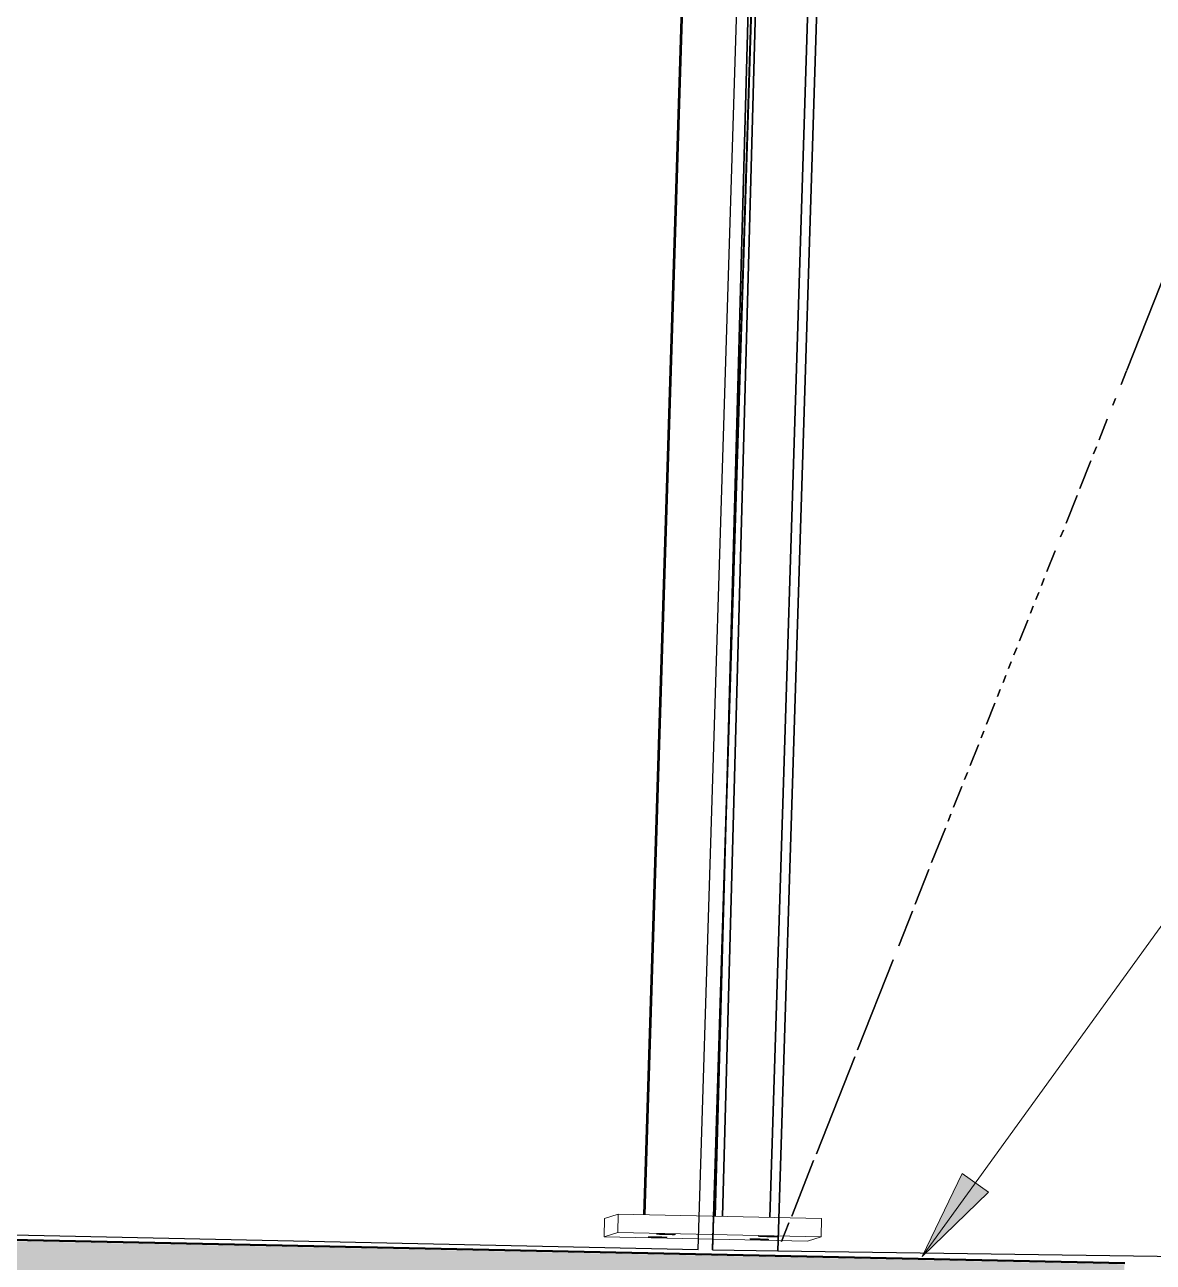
# Model space of a CAD drawing. Header units: metres. Extents: x 0.7 to 65.6, y 3.4 to 27.5.
# Drawn here: x 28.361 to 29.91, y 23.447 to 25.146 of the extents above; entities that cross this region are included whole.
import ezdxf

# ---------------------------------------------------------------- set-up
doc = ezdxf.new("R2010")
doc.units = ezdxf.units.M
for name, color, linetype, lineweight in [('A-DETL-GENF', 7, 'Continuous', 9), ('A-FLOR', 7, 'Continuous', 50), ('A-GENM', 7, 'Continuous', 35), ('G-ANNO-TEXT', 7, 'Continuous', 9), ('S-FSTN', 7, 'Continuous', 18)]:
    doc.layers.add(name, color=color, linetype=linetype, lineweight=lineweight)

# ---------------------------------------------------------------- blocks, each defined once
blk = doc.blocks.new('SCR_B_08_SE_8 - SCR_B_08_SE_8-5521360-DRG 2873024 - SECTION 2')
at = {"layer": 'A-GENM', "color": 254, "lineweight": 25, "true_color": 0xd4d4d4}
for p, q in [((-1095.5384, 23.4644), (-1095.4568, 26.0744)), ((-1096.661, 23.4881), (-1095.5384, 23.4644))]:
    blk.add_line(p, q, dxfattribs=at)
blk = doc.blocks.new('SCR_B_08_SE_9 - SCR_B_08_SE_9-5522199-DRG 2873024 - SECTION 2')
at = {"layer": 'A-GENM', "color": 254, "lineweight": 25, "true_color": 0xd4d4d4}
for p, q in [((-1095.5187, 23.4646), (-1095.4372, 26.0716)), ((-1095.4369, 26.071), (-1095.5185, 23.464)), ((-1095.4287, 23.4626), (-1095.3476, 26.0549)), ((-1095.3476, 26.0549), (-1095.4287, 23.4626)), ((-1094.4642, 25.8985), (-1094.9499, 24.6718)), ((-1094.9499, 24.6718), (-1094.4642, 25.8985)), ((-1094.9502, 24.671), (-1094.9577, 24.652)), ((-1094.9577, 24.652), (-1094.9502, 24.671)), ((-1094.9653, 24.633), (-1094.969, 24.6235)), ((-1094.969, 24.6235), (-1094.9653, 24.633)), ((-1094.9766, 24.6044), (-1094.9879, 24.5759)), ((-1094.9879, 24.5759), (-1094.9766, 24.6044)), ((-1094.9916, 24.5664), (-1094.9954, 24.5568)), ((-1094.9954, 24.5568), (-1094.9916, 24.5664)), ((-1094.9992, 24.5473), (-1095.0142, 24.5093)), ((-1095.0142, 24.5093), (-1094.9992, 24.5473)), ((-1095.018, 24.4998), (-1095.0331, 24.4617)), ((-1095.0331, 24.4617), (-1095.018, 24.4998)), ((-1095.0368, 24.4522), (-1095.0406, 24.4427)), ((-1095.0406, 24.4427), (-1095.0368, 24.4522)), ((-1095.0481, 24.4236), (-1095.0594, 24.3951)), ((-1095.0594, 24.3951), (-1095.0481, 24.4236)), ((-1095.0632, 24.3856), (-1095.067, 24.3761)), ((-1095.067, 24.3761), (-1095.0632, 24.3856)), ((-1095.0707, 24.3665), (-1095.0745, 24.357)), ((-1095.0745, 24.357), (-1095.0707, 24.3665)), ((-1095.0783, 24.3475), (-1095.082, 24.338)), ((-1095.082, 24.338), (-1095.0783, 24.3475)), ((-1095.0858, 24.3285), (-1095.0971, 24.2999)), ((-1095.0971, 24.2999), (-1095.0858, 24.3285)), ((-1095.1009, 24.2904), (-1095.1047, 24.2809)), ((-1095.1047, 24.2809), (-1095.1009, 24.2904)), ((-1095.1084, 24.2714), (-1095.1122, 24.2619)), ((-1095.1122, 24.2619), (-1095.1084, 24.2714)), ((-1095.116, 24.2524), (-1095.1197, 24.2428)), ((-1095.1197, 24.2428), (-1095.116, 24.2524)), ((-1095.1235, 24.2333), (-1095.1273, 24.2238)), ((-1095.1273, 24.2238), (-1095.1235, 24.2333)), ((-1095.131, 24.2143), (-1095.1423, 24.1858)), ((-1095.1423, 24.1858), (-1095.131, 24.2143)), ((-1095.1461, 24.1762), (-1095.1499, 24.1667)), ((-1095.1499, 24.1667), (-1095.1461, 24.1762)), ((-1095.1536, 24.1572), (-1095.1649, 24.1287)), ((-1095.1649, 24.1287), (-1095.1536, 24.1572)), ((-1095.1687, 24.1191), (-1095.1725, 24.1096)), ((-1095.1725, 24.1096), (-1095.1687, 24.1191)), ((-1095.1762, 24.1001), (-1095.1875, 24.0716)), ((-1095.1875, 24.0716), (-1095.1762, 24.1001)), ((-1095.1913, 24.0621), (-1095.1951, 24.0525)), ((-1095.1951, 24.0525), (-1095.1913, 24.0621)), ((-1095.1988, 24.043), (-1095.2177, 23.9955)), ((-1095.2177, 23.9955), (-1095.1988, 24.043)), ((-1095.2214, 23.9859), (-1095.2403, 23.9384)), ((-1095.2403, 23.9384), (-1095.2214, 23.9859)), ((-1095.244, 23.9288), (-1095.2629, 23.8813)), ((-1095.2629, 23.8813), (-1095.244, 23.9288)), ((-1095.2704, 23.8622), (-1095.3194, 23.7385)), ((-1095.3194, 23.7385), (-1095.2704, 23.8622)), ((-1095.3232, 23.729), (-1095.3759, 23.5958)), ((-1095.3759, 23.5958), (-1095.3232, 23.729)), ((-1095.3797, 23.5863), (-1095.4098, 23.5102)), ((-1095.4098, 23.5102), (-1095.3797, 23.5863)), ((-1095.4136, 23.5007), (-1095.4237, 23.475)), ((-1095.4237, 23.475), (-1095.4136, 23.5007)), ((-1095.5185, 23.464), (-1095.5187, 23.4646)), ((-1095.5185, 23.464), (-1095.4287, 23.4626)), ((-1095.4287, 23.4626), (-1094.4864, 23.4488))]:
    blk.add_line(p, q, dxfattribs=at)
blk = doc.blocks.new('T2DPAA-T2D-C3S-DU-M3D-100304_rvt-1-DRG 2873024 - SECTION 2')
at = {"layer": 'A-GENM', "color": 254, "lineweight": 25, "true_color": 0xd4d4d4}
for name in ['SCR_B_08_SE_8 - SCR_B_08_SE_8-5521360-DRG 2873024 - SECTION 2', 'SCR_B_08_SE_9 - SCR_B_08_SE_9-5522199-DRG 2873024 - SECTION 2']:
    blk.add_blockref(name, (0, 0), dxfattribs=at)
blk = doc.blocks.new('BR08_GEN_POST_0 - 360UB_BASE-8745536-DRG 2873024 - SECTION 2')
at = {"layer": 'A-GENM'}
for p, q in [((-1095.6128, 23.5119), (-1095.5327, 26.0746)), ((-1095.6115, 23.5119), (-1095.5314, 26.0716)), ((-1095.3598, 26.068), (-1095.4399, 23.5083)), ((-1095.5149, 23.5099), (-1095.4482, 25.945)), ((-1095.4383, 25.9448), (-1095.5049, 23.5097))]:
    blk.add_line(p, q, dxfattribs=at)
blk = doc.blocks.new('Barrier Post Column Base Plate - 25mm-8776890-DRG 2873024 - SECTION 2')
at = {"layer": 'S-FSTN'}
for p, q in [((-1104.8065, 23.7001), (-1104.7878, 23.7062)), ((-1104.7883, 23.6812), (-1104.7878, 23.7062)), ((-1104.7878, 23.7062), (-1104.5085, 23.7003)), ((-1104.807, 23.6751), (-1104.8065, 23.7001)), ((-1104.5085, 23.7003), (-1104.509, 23.6753)), ((-1104.7883, 23.6812), (-1104.807, 23.6751)), ((-1104.807, 23.6751), (-1104.5277, 23.6692)), ((-1104.509, 23.6753), (-1104.7883, 23.6812)), ((-1104.5277, 23.6692), (-1104.509, 23.6753))]:
    blk.add_line(p, q, dxfattribs=at)
for centre, start_param, end_param in [((-1104.7335, 23.6748), 4.646033, 6.283185), ((-1104.7335, 23.6748), 0.195444, 1.504441), ((-1104.7221, 23.6785), 4.646033, 6.283185), ((-1104.7221, 23.6785), 0.195444, 1.504441), ((-1104.7335, 23.6748), 1.504441, 4.646033), ((-1104.7221, 23.6785), 1.504441, 4.646033), ((-1104.5938, 23.6719), 4.646033, 6.283185), ((-1104.5938, 23.6719), 0.195444, 1.504441), ((-1104.5825, 23.6756), 4.646033, 6.283185), ((-1104.5825, 23.6756), 0.195444, 1.504441), ((-1104.5938, 23.6719), 1.504441, 4.646033), ((-1104.5825, 23.6756), 1.504441, 4.646033)]:
    blk.add_ellipse(centre, major_axis=(-0.013, 0.0003), ratio=0.023034, start_param=start_param, end_param=end_param, dxfattribs=at)

msp = doc.modelspace()

# ---------------------------------------------------------------- hatches: boundary and pattern name
at = {"layer": 'A-DETL-GENF', "true_color": 0xc0c0c0}
h = msp.add_hatch(color=9, dxfattribs=at)
h.paths.add_polyline_path([(19.8126, 21.5089), (29.8709, 21.5392), (29.8709, 23.4439), (19.8126, 23.6539), (19.8126, 21.5354)])
h.paths.add_polyline_path([(29.851, 21.9391), (29.851, 21.9391), (29.6428, 21.9391)])
at = {"layer": 'G-ANNO-TEXT'}
msp.add_hatch(color=256, dxfattribs=at).paths.add_polyline_path([(29.5931, 23.4546), (29.6842, 23.543), (29.6484, 23.5688)])

# ---------------------------------------------------------------- linework, layer by layer
at = {"layer": 'A-FLOR'}
msp.add_line((29.8717, 23.4454), (19.8133, 23.6558), dxfattribs=at)
at = {"layer": 'G-ANNO-TEXT'}
for p, q in [((29.5931, 23.4546), (30.7955, 25.1179)), ((29.6484, 23.5688), (29.5931, 23.4546)), ((29.6842, 23.543), (29.6484, 23.5688)), ((29.5931, 23.4546), (29.6842, 23.543))]:
    msp.add_line(p, q, dxfattribs=at)

# ---------------------------------------------------------------- block references
at = {"lineweight": 5}
msp.add_blockref('T2DPAA-T2D-C3S-DU-M3D-100304_rvt-1-DRG 2873024 - SECTION 2', (1124.824, 0), dxfattribs=at)
at = {"layer": 'A-GENM'}
msp.add_blockref('BR08_GEN_POST_0 - 360UB_BASE-8745536-DRG 2873024 - SECTION 2', (1124.824, 0), dxfattribs=at)
at = {"layer": 'S-FSTN'}
msp.add_blockref('Barrier Post Column Base Plate - 25mm-8776890-DRG 2873024 - SECTION 2', (1133.9636, -0.1935), dxfattribs=at)

doc.saveas('drawing.dxf')
